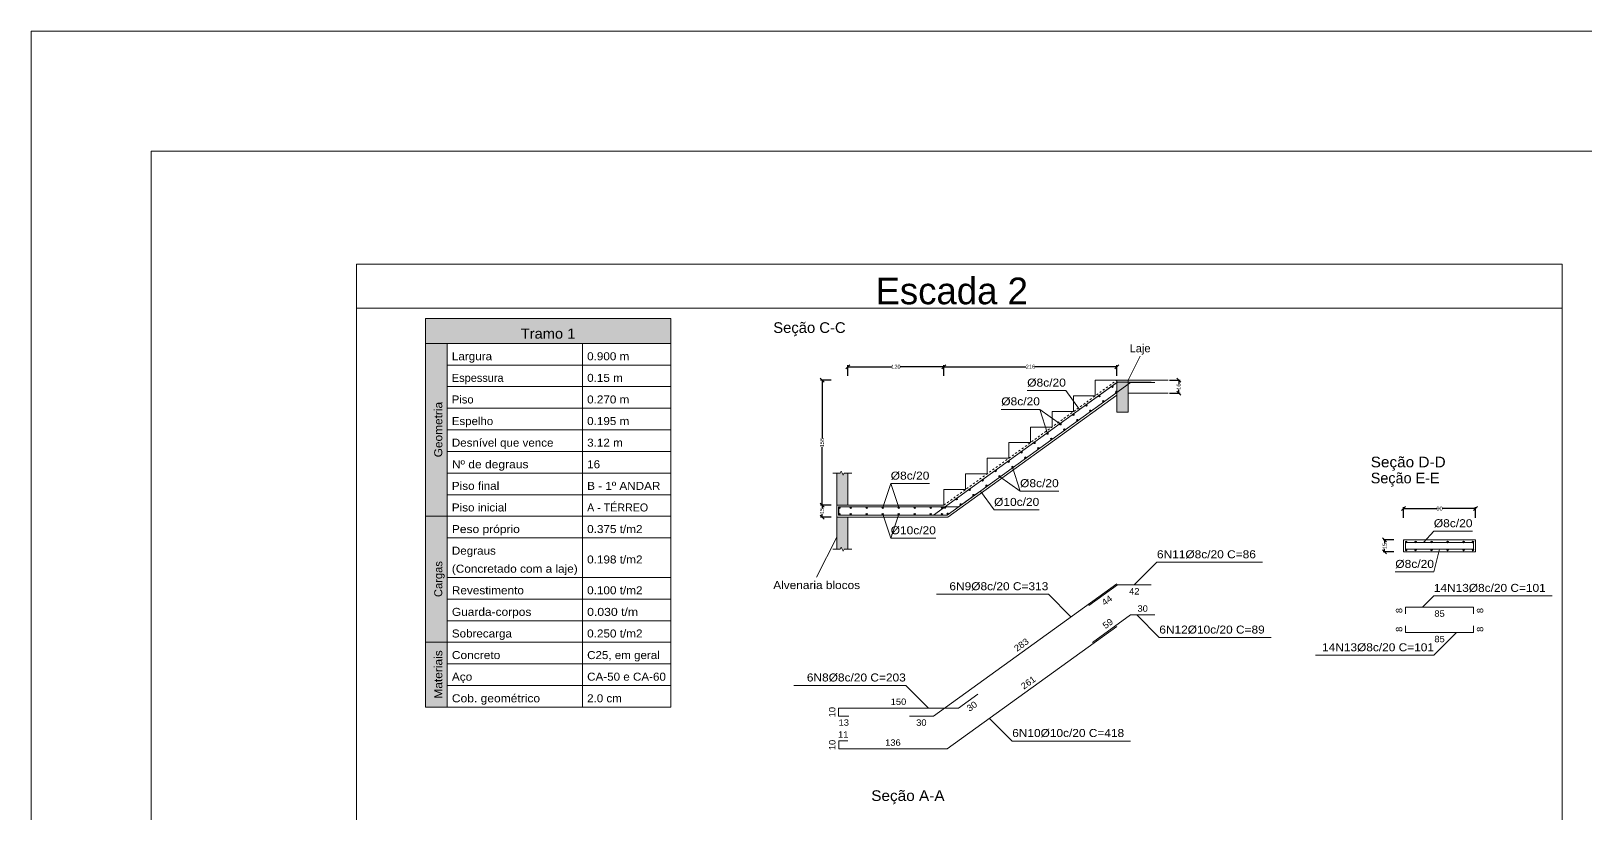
# Model space of a CAD drawing. Header units: millimetres. Extents: x 480 to 1230, y -15 to 251.
# Drawn here: x 1111.5 to 1189.2, y 72.9 to 112.1 of the extents above; entities that cross this region are included whole.
import ezdxf
from ezdxf.enums import TextEntityAlignment as Align

# ---------------------------------------------------------------- set-up
doc = ezdxf.new("R2010")
doc.units = ezdxf.units.MM
doc.linetypes.add('CYPE_PUNTO', pattern=[0.075, 0, -0.075])
for name, color, linetype, lineweight in [('ESC_BARRAS_ARMADURA_LONGITUDINAL', 4, 'Continuous', 15), ('ESC_BARRAS_ARMADURA_TRANSVERSAL', 4, 'Continuous', 15), ('ESC_CONTORNO_DA_ESCADA', 3, 'Continuous', 0), ('ESC_COTAS', 1, 'Continuous', 0), ('ESC_DEGRAU', 2, 'Continuous', 0), ('ESC_GEOMETRIA_APOIO', 2, 'Continuous', 0), ('ESC_LINHA_DE_REFERENCIA_ARMADURA', 36, 'Continuous', 0), ('ESC_LINHAS_DA_TABELA', 6, 'Continuous', 0), ('ESC_QUADRO_DO_DETALHE', 7, 'Continuous', 9), ('ESC_SECOES', 4, 'Continuous', 0), ('ESC_TEXTO_APOIO', 3, 'Continuous', 0), ('ESC_TEXTO_ARMADURA_LONGITUDINAL', 3, 'Continuous', 9), ('ESC_TEXTO_ARMADURA_TRANSVERSAL', 3, 'Continuous', 9), ('ESC_TEXTOS_DA_TABELA', 2, 'Continuous', 0), ('ESC_TITULO_DO_QUADRO', 7, 'Continuous', 0), ('QUAD_BORDA', 1, 'Continuous', 20), ('QUAD_LIMITES', 2, 'Continuous', 0)]:
    doc.layers.add(name, color=color, linetype=linetype, lineweight=lineweight)
doc.styles.add('CYPETXT', font='arial.ttf', dxfattribs={"height": 0.2})
doc.styles.add('CYPETXT_0.3', font='arial.ttf', dxfattribs={"height": 0.2})
doc.dimstyles.new('cype_oblique', dxfattribs={"dimtxt": 0.18, "dimasz": 0.18, "dimexe": 0.075, "dimexo": 0.075, "dimgap": 0, "dimtad": 0, "dimdec": 4, "dimzin": 0, "dimdsep": 46, "dimtxsty": 'CYPETXT_0.3', "dimblk": 'OBLIQUE', "dimtsz": 0.1, "dimcen": 0.09, "dimadec": 0, "dimazin": 0, "dimtfac": 1, "dimtdec": 4, "dimtofl": 0, "dimtmove": 2, "dimatfit": 3, "dimfxl": 0, "dimtolj": 1, "dimtzin": 0, "dimarcsym": 0})

# ---------------------------------------------------------------- blocks, each defined once
blk = doc.blocks.new('*D583')
at = {"layer": 'Defpoints', "color": 0}
for p in [(1168.29, 94.597), (1168.29, 93.957), (1168.822, 93.957)]:
    blk.add_point(p, dxfattribs=at)
at = {"layer": 'ESC_COTAS', "color": 0, "lineweight": -2}
for p, q in [((1168.365, 94.597), (1168.897, 94.597)), ((1168.922, 94.497), (1168.722, 94.697)), ((1168.922, 93.857), (1168.722, 94.057)), ((1168.822, 94.597), (1168.822, 94.41)), ((1168.822, 93.957), (1168.822, 94.143)), ((1168.365, 93.957), (1168.897, 93.957))]:
    blk.add_line(p, q, dxfattribs=at)
at = {"layer": 'ESC_COTAS', "color": 0, "insert": (1168.822, 94.277), "char_height": 0.2, "attachment_point": 5, "rotation": 90, "style": 'CYPETXT_0.3'}
blk.add_mtext('\\A1;16', dxfattribs=at)
blk = doc.blocks.new('_OBLIQUE')
at = {"color": 0, "linetype": 'ByBlock'}
blk.add_line((-0.5, -0.5), (0.5, 0.5), dxfattribs=at)
blk = doc.blocks.new('*D568')
at = {"layer": 'Defpoints', "color": 0}
for p in [(1157.09, 95.273), (1152.29, 94.741), (1157.09, 94.741)]:
    blk.add_point(p, dxfattribs=at)
at = {"layer": 'ESC_COTAS', "color": 0, "lineweight": -2}
for p, q in [((1152.19, 95.173), (1152.39, 95.373)), ((1152.29, 94.816), (1152.29, 95.348)), ((1152.29, 95.273), (1154.479, 95.273)), ((1157.09, 95.273), (1154.902, 95.273)), ((1156.99, 95.173), (1157.19, 95.373)), ((1157.09, 94.816), (1157.09, 95.348))]:
    blk.add_line(p, q, dxfattribs=at)
at = {"layer": 'ESC_COTAS', "color": 0, "insert": (1154.69, 95.273), "char_height": 0.2, "attachment_point": 5, "style": 'CYPETXT_0.3'}
blk.add_mtext('\\A1;120', dxfattribs=at)
blk = doc.blocks.new('*D569')
at = {"layer": 'Defpoints', "color": 0}
for p in [(1165.73, 95.273), (1157.09, 94.741), (1165.73, 94.741)]:
    blk.add_point(p, dxfattribs=at)
at = {"layer": 'ESC_COTAS', "color": 0, "lineweight": -2}
for p, q in [((1156.99, 95.173), (1157.19, 95.373)), ((1157.09, 94.816), (1157.09, 95.348)), ((1157.09, 95.273), (1161.188, 95.273)), ((1165.73, 95.273), (1161.633, 95.273)), ((1165.63, 95.173), (1165.83, 95.373)), ((1165.73, 94.816), (1165.73, 95.348))]:
    blk.add_line(p, q, dxfattribs=at)
at = {"layer": 'ESC_COTAS', "color": 0, "insert": (1161.41, 95.273), "char_height": 0.2, "attachment_point": 5, "style": 'CYPETXT_0.3'}
blk.add_mtext('\\A1;216', dxfattribs=at)
blk = doc.blocks.new('*D570')
at = {"layer": 'Defpoints', "color": 0}
for p in [(1150.998, 88.357), (1151.53, 88.357), (1151.53, 87.757)]:
    blk.add_point(p, dxfattribs=at)
at = {"layer": 'ESC_COTAS', "color": 0, "lineweight": -2}
for p, q in [((1151.098, 88.257), (1150.898, 88.457)), ((1151.098, 87.657), (1150.898, 87.857)), ((1151.455, 88.357), (1150.923, 88.357)), ((1150.998, 88.357), (1150.998, 88.191)), ((1150.998, 87.757), (1150.998, 87.922)), ((1151.455, 87.757), (1150.923, 87.757))]:
    blk.add_line(p, q, dxfattribs=at)
at = {"layer": 'ESC_COTAS', "color": 0, "insert": (1150.998, 88.057), "char_height": 0.2, "attachment_point": 5, "rotation": 90, "style": 'CYPETXT_0.3'}
blk.add_mtext('\\A1;15', dxfattribs=at)
blk = doc.blocks.new('*D571')
at = {"layer": 'Defpoints', "color": 0}
for p in [(1150.998, 94.597), (1151.53, 94.597), (1151.53, 88.357)]:
    blk.add_point(p, dxfattribs=at)
at = {"layer": 'ESC_COTAS', "color": 0, "lineweight": -2}
for p, q in [((1151.098, 94.497), (1150.898, 94.697)), ((1151.455, 94.597), (1150.923, 94.597)), ((1150.998, 94.597), (1150.998, 91.688)), ((1150.998, 88.357), (1150.998, 91.265)), ((1151.098, 88.257), (1150.898, 88.457)), ((1151.455, 88.357), (1150.923, 88.357))]:
    blk.add_line(p, q, dxfattribs=at)
at = {"layer": 'ESC_COTAS', "color": 0, "insert": (1150.998, 91.477), "char_height": 0.2, "attachment_point": 5, "rotation": 90, "style": 'CYPETXT_0.3'}
blk.add_mtext('\\A1;156', dxfattribs=at)
blk = doc.blocks.new('*D581')
at = {"layer": 'Defpoints', "color": 0}
for p in [(1183.657, 88.181), (1180.057, 87.649), (1183.657, 87.649)]:
    blk.add_point(p, dxfattribs=at)
at = {"layer": 'ESC_COTAS', "color": 0, "lineweight": -2}
for p, q in [((1179.957, 88.081), (1180.157, 88.281)), ((1180.057, 87.724), (1180.057, 88.256)), ((1180.057, 88.181), (1181.714, 88.181)), ((1183.657, 88.181), (1182, 88.181)), ((1183.557, 88.081), (1183.757, 88.281)), ((1183.657, 87.724), (1183.657, 88.256))]:
    blk.add_line(p, q, dxfattribs=at)
at = {"layer": 'ESC_COTAS', "color": 0, "insert": (1181.857, 88.181), "char_height": 0.2, "attachment_point": 5, "style": 'CYPETXT_0.3'}
blk.add_mtext('\\A1;90', dxfattribs=at)
blk = doc.blocks.new('*D582')
at = {"layer": 'Defpoints', "color": 0}
for p in [(1179.113, 86.611), (1179.645, 86.611), (1179.645, 86.011)]:
    blk.add_point(p, dxfattribs=at)
at = {"layer": 'ESC_COTAS', "color": 0, "lineweight": -2}
for p, q in [((1179.213, 86.511), (1179.013, 86.711)), ((1179.57, 86.611), (1179.038, 86.611)), ((1179.113, 86.611), (1179.113, 86.446)), ((1179.213, 85.911), (1179.013, 86.111)), ((1179.57, 86.011), (1179.038, 86.011)), ((1179.113, 86.011), (1179.113, 86.176))]:
    blk.add_line(p, q, dxfattribs=at)
at = {"layer": 'ESC_COTAS', "color": 0, "insert": (1179.113, 86.311), "char_height": 0.2, "attachment_point": 5, "rotation": 90, "style": 'CYPETXT_0.3'}
blk.add_mtext('\\A1;15', dxfattribs=at)

msp = doc.modelspace()

# ---------------------------------------------------------------- hatches: boundary and pattern name
at = {"layer": 'ESC_BARRAS_ARMADURA_TRANSVERSAL'}
h = msp.add_hatch(color=256, dxfattribs=at)
edge = h.paths.add_edge_path()
edge.add_arc((1165.50692, 94.27739), 0.04, 0, 360)
h = msp.add_hatch(color=256, dxfattribs=at)
edge = h.paths.add_edge_path()
edge.add_arc((1165.70364, 94.00501), 0.04, 0, 360)
h = msp.add_hatch(color=256, dxfattribs=at)
edge = h.paths.add_edge_path()
edge.add_arc((1164.20983, 93.34061), 0.04, 0, 360)
h = msp.add_hatch(color=256, dxfattribs=at)
edge = h.paths.add_edge_path()
edge.add_arc((1164.85837, 93.809), 0.04, 0, 360)
h = msp.add_hatch(color=256, dxfattribs=at)
edge = h.paths.add_edge_path()
edge.add_arc((1165.0551, 93.53661), 0.04, 0, 360)
h = msp.add_hatch(color=256, dxfattribs=at)
edge = h.paths.add_edge_path()
edge.add_arc((1163.56129, 92.87222), 0.04, 0, 360)
h = msp.add_hatch(color=256, dxfattribs=at)
edge = h.paths.add_edge_path()
edge.add_arc((1163.75801, 92.59983), 0.04, 0, 360)
h = msp.add_hatch(color=256, dxfattribs=at)
edge = h.paths.add_edge_path()
edge.add_arc((1164.40655, 93.06822), 0.04, 0, 360)
h = msp.add_hatch(color=256, dxfattribs=at)
edge = h.paths.add_edge_path()
edge.add_arc((1162.2642, 91.93543), 0.04, 0, 360)
h = msp.add_hatch(color=256, dxfattribs=at)
edge = h.paths.add_edge_path()
edge.add_arc((1162.46092, 91.66304), 0.04, 0, 360)
h = msp.add_hatch(color=256, dxfattribs=at)
edge = h.paths.add_edge_path()
edge.add_arc((1162.91274, 92.40382), 0.04, 0, 360)
h = msp.add_hatch(color=256, dxfattribs=at)
edge = h.paths.add_edge_path()
edge.add_arc((1163.10947, 92.13144), 0.04, 0, 360)
h = msp.add_hatch(color=256, dxfattribs=at)
edge = h.paths.add_edge_path()
edge.add_arc((1160.96711, 90.99865), 0.04, 0, 360)
h = msp.add_hatch(color=256, dxfattribs=at)
edge = h.paths.add_edge_path()
edge.add_arc((1161.61566, 91.46704), 0.04, 0, 360)
h = msp.add_hatch(color=256, dxfattribs=at)
edge = h.paths.add_edge_path()
edge.add_arc((1161.81238, 91.19465), 0.04, 0, 360)
h = msp.add_hatch(color=256, dxfattribs=at)
edge = h.paths.add_edge_path()
edge.add_arc((1160.31857, 90.53025), 0.04, 0, 360)
h = msp.add_hatch(color=256, dxfattribs=at)
edge = h.paths.add_edge_path()
edge.add_arc((1160.51529, 90.25787), 0.04, 0, 360)
h = msp.add_hatch(color=256, dxfattribs=at)
edge = h.paths.add_edge_path()
edge.add_arc((1161.16384, 90.72626), 0.04, 0, 360)
h = msp.add_hatch(color=256, dxfattribs=at)
edge = h.paths.add_edge_path()
edge.add_arc((1159.02148, 89.59347), 0.04, 0, 360)
h = msp.add_hatch(color=256, dxfattribs=at)
edge = h.paths.add_edge_path()
edge.add_arc((1159.21821, 89.32108), 0.04, 0, 360)
h = msp.add_hatch(color=256, dxfattribs=at)
edge = h.paths.add_edge_path()
edge.add_arc((1159.67003, 90.06186), 0.04, 0, 360)
h = msp.add_hatch(color=256, dxfattribs=at)
edge = h.paths.add_edge_path()
edge.add_arc((1159.86675, 89.78947), 0.04, 0, 360)
h = msp.add_hatch(color=256, dxfattribs=at)
edge = h.paths.add_edge_path()
edge.add_arc((1157.7244, 88.65668), 0.04, 0, 360)
h = msp.add_hatch(color=256, dxfattribs=at)
edge = h.paths.add_edge_path()
edge.add_arc((1158.37294, 89.12508), 0.04, 0, 360)
h = msp.add_hatch(color=256, dxfattribs=at)
edge = h.paths.add_edge_path()
edge.add_arc((1158.56966, 88.85269), 0.04, 0, 360)
h = msp.add_hatch(color=256, dxfattribs=at)
edge = h.paths.add_edge_path()
edge.add_arc((1151.87032, 88.22863), 0.04, 0, 360)
h = msp.add_hatch(color=256, dxfattribs=at)
edge = h.paths.add_edge_path()
edge.add_arc((1151.87032, 87.89663), 0.04, 0, 360)
h = msp.add_hatch(color=256, dxfattribs=at)
edge = h.paths.add_edge_path()
edge.add_arc((1152.43102, 88.22863), 0.04, 0, 360)
h = msp.add_hatch(color=256, dxfattribs=at)
edge = h.paths.add_edge_path()
edge.add_arc((1152.43102, 87.89663), 0.04, 0, 360)
h = msp.add_hatch(color=256, dxfattribs=at)
edge = h.paths.add_edge_path()
edge.add_arc((1153.23102, 88.22863), 0.04, 0, 360)
h = msp.add_hatch(color=256, dxfattribs=at)
edge = h.paths.add_edge_path()
edge.add_arc((1153.23102, 87.89663), 0.04, 0, 360)
h = msp.add_hatch(color=256, dxfattribs=at)
edge = h.paths.add_edge_path()
edge.add_arc((1154.03102, 88.22863), 0.04, 0, 360)
h = msp.add_hatch(color=256, dxfattribs=at)
edge = h.paths.add_edge_path()
edge.add_arc((1154.03102, 87.89663), 0.04, 0, 360)
h = msp.add_hatch(color=256, dxfattribs=at)
edge = h.paths.add_edge_path()
edge.add_arc((1154.83102, 88.22863), 0.04, 0, 360)
h = msp.add_hatch(color=256, dxfattribs=at)
edge = h.paths.add_edge_path()
edge.add_arc((1154.83102, 87.89663), 0.04, 0, 360)
h = msp.add_hatch(color=256, dxfattribs=at)
edge = h.paths.add_edge_path()
edge.add_arc((1155.63102, 88.22863), 0.04, 0, 360)
h = msp.add_hatch(color=256, dxfattribs=at)
edge = h.paths.add_edge_path()
edge.add_arc((1155.63102, 87.89663), 0.04, 0, 360)
h = msp.add_hatch(color=256, dxfattribs=at)
edge = h.paths.add_edge_path()
edge.add_arc((1156.43102, 88.22863), 0.04, 0, 360)
h = msp.add_hatch(color=256, dxfattribs=at)
edge = h.paths.add_edge_path()
edge.add_arc((1156.43102, 87.89663), 0.04, 0, 360)
h = msp.add_hatch(color=256, dxfattribs=at)
edge = h.paths.add_edge_path()
edge.add_arc((1156.99171, 88.22863), 0.04, 0, 360)
h = msp.add_hatch(color=256, dxfattribs=at)
edge = h.paths.add_edge_path()
edge.add_arc((1156.99171, 87.89663), 0.04, 0, 360)
h = msp.add_hatch(color=256, dxfattribs=at)
edge = h.paths.add_edge_path()
edge.add_arc((1157.14468, 88.238), 0.04, 0, 360)
h = msp.add_hatch(color=256, dxfattribs=at)
edge = h.paths.add_edge_path()
edge.add_arc((1157.27258, 87.9159), 0.04, 0, 360)
h = msp.add_hatch(color=256, dxfattribs=at)
edge = h.paths.add_edge_path()
edge.add_arc((1157.92112, 88.3843), 0.04, 0, 360)
h = msp.add_hatch(color=256, dxfattribs=at)
edge = h.paths.add_edge_path()
edge.add_arc((1180.18868, 86.51495), 0.04, 0, 360)
h = msp.add_hatch(color=256, dxfattribs=at)
edge = h.paths.add_edge_path()
edge.add_arc((1180.65668, 86.51495), 0.04, 0, 360)
h = msp.add_hatch(color=256, dxfattribs=at)
edge = h.paths.add_edge_path()
edge.add_arc((1181.45668, 86.51495), 0.04, 0, 360)
h = msp.add_hatch(color=256, dxfattribs=at)
edge = h.paths.add_edge_path()
edge.add_arc((1182.25668, 86.51495), 0.04, 0, 360)
h = msp.add_hatch(color=256, dxfattribs=at)
edge = h.paths.add_edge_path()
edge.add_arc((1183.05668, 86.51495), 0.04, 0, 360)
h = msp.add_hatch(color=256, dxfattribs=at)
edge = h.paths.add_edge_path()
edge.add_arc((1183.52468, 86.51495), 0.04, 0, 360)
h = msp.add_hatch(color=256, dxfattribs=at)
edge = h.paths.add_edge_path()
edge.add_arc((1180.18868, 86.11095), 0.04, 0, 360)
h = msp.add_hatch(color=256, dxfattribs=at)
edge = h.paths.add_edge_path()
edge.add_arc((1180.65668, 86.11095), 0.04, 0, 360)
h = msp.add_hatch(color=256, dxfattribs=at)
edge = h.paths.add_edge_path()
edge.add_arc((1181.45668, 86.11095), 0.04, 0, 360)
h = msp.add_hatch(color=256, dxfattribs=at)
edge = h.paths.add_edge_path()
edge.add_arc((1182.25668, 86.11095), 0.04, 0, 360)
h = msp.add_hatch(color=256, dxfattribs=at)
edge = h.paths.add_edge_path()
edge.add_arc((1183.05668, 86.11095), 0.04, 0, 360)
h = msp.add_hatch(color=256, dxfattribs=at)
edge = h.paths.add_edge_path()
edge.add_arc((1183.52468, 86.11095), 0.04, 0, 360)
at = {"layer": 'ESC_GEOMETRIA_APOIO'}
for points in [[(1165.73032, 92.99663), (1166.29032, 92.99663), (1166.29032, 94.59663), (1165.73032, 94.59663)], [(1152.29032, 89.95663), (1151.73032, 89.95663), (1151.73032, 88.35663), (1152.29032, 88.35663)], [(1151.73032, 86.15663), (1152.29032, 86.15663), (1152.29032, 87.75663), (1151.73032, 87.75663)]]:
    msp.add_hatch(color=7, dxfattribs=at).paths.add_polyline_path(points, flags=0)
at = {"layer": 'ESC_LINHAS_DA_TABELA'}
for color, points in [(254, [(1131.18132, 97.67663), (1143.44132, 97.67663), (1143.44132, 96.43663), (1131.18132, 96.43663)]), (7, [(1131.18132, 96.43663), (1132.26132, 96.43663), (1132.26132, 87.79663), (1131.18132, 87.79663)]), (7, [(1131.18132, 87.79663), (1132.26132, 87.79663), (1132.26132, 81.49663), (1131.18132, 81.49663)]), (7, [(1131.18132, 81.49663), (1132.26132, 81.49663), (1132.26132, 78.25663), (1131.18132, 78.25663)])]:
    msp.add_hatch(color=color, dxfattribs=at).paths.add_polyline_path(points)

# ---------------------------------------------------------------- linework, layer by layer
at = {"layer": 'ESC_BARRAS_ARMADURA_LONGITUDINAL'}
for points in [[(1155.36198, 87.85663), (1156.56198, 87.85663), (1165.73032, 94.47822)], [(1164.33434, 93.47001), (1165.76136, 94.50063), (1167.44506, 94.50063)], [(1164.50884, 93.09769), (1166.42092, 94.47863), (1167.62092, 94.47863)], [(1152.28234, 88.26063), (1151.83032, 88.26063), (1151.83032, 87.85663), (1157.252, 87.85663), (1165.73032, 93.97987)], [(1152.34292, 87.85663), (1151.82632, 87.85663), (1151.82632, 88.26063), (1157.81138, 88.26063), (1158.7842, 88.96322)], [(1180.15268, 86.14695), (1180.15268, 86.48295), (1183.56068, 86.48295), (1183.56068, 86.14695)], [(1180.15268, 86.48295), (1180.15268, 86.14695), (1183.56068, 86.14695), (1183.56068, 86.48295)], [(1155.36198, 77.80127), (1156.56198, 77.80127), (1165.73032, 84.42286)], [(1164.33434, 83.33465), (1165.76136, 84.36527), (1167.44506, 84.36527)], [(1180.15268, 82.91391), (1180.15268, 83.24991), (1183.56068, 83.24991), (1183.56068, 82.91391)], [(1164.50884, 81.48233), (1166.42092, 82.86327), (1167.62092, 82.86327)], [(1152.28234, 76.56527), (1151.83032, 76.56527), (1151.83032, 76.16127), (1157.252, 76.16127), (1165.73032, 82.28451)], [(1180.15268, 82.31391), (1180.15268, 81.97791), (1183.56068, 81.97791), (1183.56068, 82.31391)], [(1152.34292, 77.80127), (1151.82632, 77.80127), (1151.82632, 78.20527), (1157.81138, 78.20527), (1158.7842, 78.90786)]]:
    msp.add_lwpolyline(points, dxfattribs=at)
at = {"layer": 'ESC_BARRAS_ARMADURA_TRANSVERSAL'}
for centre in [(1165.50692, 94.27739), (1165.70364, 94.00501), (1164.20983, 93.34061), (1164.85837, 93.809), (1165.0551, 93.53661), (1163.56129, 92.87222), (1163.75801, 92.59983), (1164.40655, 93.06822), (1162.2642, 91.93543), (1162.46092, 91.66304), (1162.91274, 92.40382), (1163.10947, 92.13144), (1160.96711, 90.99865), (1161.61566, 91.46704), (1161.81238, 91.19465), (1160.31857, 90.53025), (1160.51529, 90.25787), (1161.16384, 90.72626), (1159.02148, 89.59347), (1159.21821, 89.32108), (1159.67003, 90.06186), (1159.86675, 89.78947), (1157.7244, 88.65668), (1158.37294, 89.12508), (1158.56966, 88.85269), (1151.87032, 88.22863), (1151.87032, 87.89663), (1152.43102, 88.22863), (1152.43102, 87.89663), (1153.23102, 88.22863), (1153.23102, 87.89663), (1154.03102, 88.22863), (1154.03102, 87.89663), (1154.83102, 88.22863), (1154.83102, 87.89663), (1155.63102, 88.22863), (1155.63102, 87.89663), (1156.43102, 88.22863), (1156.43102, 87.89663), (1156.99171, 88.22863), (1156.99171, 87.89663), (1157.14468, 88.238), (1157.27258, 87.9159), (1157.92112, 88.3843), (1180.18868, 86.51495), (1180.65668, 86.51495), (1181.45668, 86.51495), (1182.25668, 86.51495), (1183.05668, 86.51495), (1183.52468, 86.51495), (1180.18868, 86.11095), (1180.65668, 86.11095), (1181.45668, 86.11095), (1182.25668, 86.11095), (1183.05668, 86.11095), (1183.52468, 86.11095)]:
    msp.add_circle(centre, 0.04, dxfattribs=at)
at = {"layer": 'ESC_CONTORNO_DA_ESCADA', "linetype": 'CYPE_PUNTO'}
msp.add_line((1157.09032, 88.35663), (1165.73032, 94.59663), dxfattribs=at)
at = {"layer": 'ESC_CONTORNO_DA_ESCADA'}
for p, q in [((1152.29032, 88.35663), (1157.09032, 88.35663)), ((1180.05668, 86.61095), (1180.05668, 86.01095)), ((1183.65668, 86.61095), (1183.65668, 86.01095))]:
    msp.add_line(p, q, dxfattribs=at)
for points in [[(1152.29032, 87.75663), (1157.28433, 87.75663), (1165.73032, 93.85651)], [(1180.05668, 86.61095), (1183.65668, 86.61095)], [(1180.05668, 86.01095), (1183.65668, 86.01095)]]:
    msp.add_lwpolyline(points, dxfattribs=at)
at = {"layer": 'ESC_DEGRAU'}
msp.add_lwpolyline([(1157.09032, 88.35663), (1157.09032, 89.13663), (1158.17032, 89.13663), (1158.17032, 89.91663), (1159.25032, 89.91663), (1159.25032, 90.69663), (1160.33032, 90.69663), (1160.33032, 91.47663), (1161.41032, 91.47663), (1161.41032, 92.25663), (1162.49032, 92.25663), (1162.49032, 93.03663), (1163.57032, 93.03663), (1163.57032, 93.81663), (1164.65032, 93.81663), (1164.65032, 94.59663), (1165.73032, 94.59663)], dxfattribs=at)
at = {"layer": 'ESC_GEOMETRIA_APOIO'}
for p, q in [((1166.29032, 94.59663), (1168.29032, 94.59663)), ((1166.29032, 93.95663), (1168.29032, 93.95663)), ((1151.73032, 88.35663), (1151.73032, 89.95663)), ((1152.29032, 88.35663), (1152.29032, 89.95663)), ((1151.73032, 86.15663), (1151.73032, 87.75663)), ((1151.73032, 87.75663), (1152.29032, 87.75663)), ((1152.29032, 86.15663), (1152.29032, 87.75663))]:
    msp.add_line(p, q, dxfattribs=at)
msp.add_lwpolyline([(1165.73032, 94.59663), (1166.29032, 94.59663), (1166.29032, 92.99663), (1165.73032, 92.99663), (1165.73032, 94.59663)], close=True, dxfattribs=at)
for points in [[(1152.49032, 89.95663), (1152.11032, 89.95663), (1152.06032, 89.85663), (1151.96032, 90.05663), (1151.91032, 89.95663), (1151.53032, 89.95663)], [(1152.29032, 88.35663), (1151.73032, 88.35663), (1151.73032, 87.75663)], [(1151.53032, 86.15663), (1151.91032, 86.15663), (1151.96032, 86.25663), (1152.06032, 86.05663), (1152.11032, 86.15663), (1152.49032, 86.15663)]]:
    msp.add_lwpolyline(points, dxfattribs=at)
at = {"layer": 'ESC_LINHA_DE_REFERENCIA_ARMADURA'}
for p, q in [((1166.89032, 95.79663), (1166.29032, 94.59663)), ((1161.25097, 94.07923), (1163.18297, 94.07923)), ((1163.18297, 94.07923), (1163.86682, 93.13235)), ((1159.95388, 93.14244), (1161.88588, 93.14244)), ((1161.88588, 93.14244), (1162.91274, 92.40382)), ((1161.88588, 93.14244), (1162.2642, 91.93543)), ((1161.88588, 93.14244), (1161.88588, 93.14244)), ((1160.89361, 89.05085), (1160.51529, 90.25787)), ((1154.43102, 89.42863), (1154.03102, 88.22863)), ((1154.43102, 89.42863), (1154.83102, 88.22863)), ((1160.89361, 89.05085), (1159.86675, 89.78947)), ((1159.59652, 88.11407), (1158.91501, 89.0577)), ((1154.43102, 86.69663), (1154.03102, 87.89663)), ((1154.43102, 86.69663), (1154.83102, 87.89663)), ((1159.59652, 88.11407), (1161.85252, 88.11407)), ((1181.57036, 87.04863), (1181.05668, 86.48295)), ((1181.57036, 87.04863), (1183.50236, 87.04863)), ((1150.73032, 84.75663), (1151.73032, 86.75663)), ((1167.73457, 85.49663), (1166.60321, 84.36527)), ((1167.73457, 85.49663), (1173.00257, 85.49663)), ((1181.57732, 85.01559), (1181.85668, 86.14695)), ((1179.64532, 85.01559), (1181.57732, 85.01559)), ((1156.71488, 83.89882), (1162.30688, 83.89882)), ((1162.30688, 83.89882), (1163.43824, 82.76746)), ((1181.57036, 83.81559), (1181.00468, 83.24991)), ((1181.57036, 83.81559), (1187.48636, 83.81559)), ((1167.85228, 81.73191), (1166.72092, 82.86327)), ((1167.85228, 81.73191), (1173.44428, 81.73191)), ((1181.57732, 80.84655), (1182.70868, 81.97791)), ((1175.66132, 80.84655), (1181.57732, 80.84655)), ((1149.59176, 79.33663), (1155.18376, 79.33663)), ((1155.18376, 79.33663), (1156.31512, 78.20527)), ((1160.50294, 76.56072), (1159.37158, 77.69208)), ((1160.50294, 76.56072), (1166.41894, 76.56072))]:
    msp.add_line(p, q, dxfattribs=at)
for points in [[(1154.43102, 89.42863), (1154.43102, 89.42863), (1156.36302, 89.42863)], [(1160.89361, 89.05085), (1160.89361, 89.05085), (1162.82561, 89.05085)], [(1154.43102, 86.69663), (1154.43102, 86.69663), (1156.68702, 86.69663)]]:
    msp.add_lwpolyline(points, dxfattribs=at)
at = {"layer": 'ESC_LINHAS_DA_TABELA'}
for p, q in [((1131.18132, 97.67663), (1143.44132, 97.67663)), ((1131.18132, 97.67663), (1131.18132, 78.25663)), ((1143.44132, 97.67663), (1143.44132, 78.25663)), ((1131.18132, 96.43663), (1143.44132, 96.43663)), ((1132.26132, 96.43663), (1132.26132, 78.25663)), ((1139.02132, 96.43663), (1139.02132, 78.25663)), ((1132.26132, 95.35663), (1143.44132, 95.35663)), ((1132.26132, 94.27663), (1143.44132, 94.27663)), ((1132.26132, 93.19663), (1143.44132, 93.19663)), ((1132.26132, 92.11663), (1143.44132, 92.11663)), ((1132.26132, 91.03663), (1143.44132, 91.03663)), ((1132.26132, 89.95663), (1143.44132, 89.95663)), ((1132.26132, 88.87663), (1143.44132, 88.87663)), ((1131.18132, 87.79663), (1143.44132, 87.79663)), ((1132.26132, 86.71663), (1143.44132, 86.71663)), ((1132.26132, 84.73663), (1143.44132, 84.73663)), ((1132.26132, 83.65663), (1143.44132, 83.65663)), ((1132.26132, 82.57663), (1143.44132, 82.57663)), ((1131.18132, 81.49663), (1143.44132, 81.49663)), ((1132.26132, 80.41663), (1143.44132, 80.41663)), ((1132.26132, 79.33663), (1143.44132, 79.33663)), ((1131.18132, 78.25663), (1143.44132, 78.25663))]:
    msp.add_line(p, q, dxfattribs=at)
at = {"layer": 'ESC_LINHAS_DA_TABELA', "color": 254}
msp.add_lwpolyline([(1131.18132, 97.67663), (1143.44132, 97.67663), (1143.44132, 96.43663), (1131.18132, 96.43663)], close=True, dxfattribs=at)
at = {"layer": 'ESC_LINHAS_DA_TABELA', "color": 7}
for points in [[(1131.18132, 96.43663), (1132.26132, 96.43663), (1132.26132, 87.79663), (1131.18132, 87.79663)], [(1131.18132, 87.79663), (1132.26132, 87.79663), (1132.26132, 81.49663), (1131.18132, 81.49663)], [(1131.18132, 81.49663), (1132.26132, 81.49663), (1132.26132, 78.25663), (1131.18132, 78.25663)]]:
    msp.add_lwpolyline(points, close=True, dxfattribs=at)
at = {"layer": 'ESC_QUADRO_DO_DETALHE'}
for p, q in [((1187.98132, 98.19663), (1187.98132, 100.39663)), ((1127.74132, 98.19663), (1187.98132, 98.19663)), ((1127.74132, 50.83663), (1127.74132, 98.19663)), ((1127.74132, 98.19663), (1187.98132, 98.19663)), ((1187.98132, 50.83663), (1187.98132, 98.19663))]:
    msp.add_line(p, q, dxfattribs=at)
msp.add_lwpolyline([(1127.74132, 98.19663), (1127.74132, 100.39663), (1187.98132, 100.39663)], dxfattribs=at)
at = {"layer": 'QUAD_BORDA'}
msp.add_lwpolyline([(1117.47532, 34.05423), (1224.27532, 34.05423), (1224.27532, 106.05423), (1117.47532, 106.05423), (1117.47532, 34.05423)], close=True, dxfattribs=at)
at = {"layer": 'QUAD_LIMITES'}
msp.add_lwpolyline([(1111.47532, 28.05423), (1230.27532, 28.05423), (1230.27532, 112.05423), (1111.47532, 112.05423), (1111.47532, 28.05423)], close=True, dxfattribs=at)

# ---------------------------------------------------------------- texts
at = {"layer": 'ESC_BARRAS_ARMADURA_LONGITUDINAL', "style": 'CYPETXT', "width": 1.042546}
for s, p, p2 in [('42', (1166.34401, 83.88527), (1166.86241, 83.88527)), ('30', (1166.76172, 83.02327), (1167.28012, 83.02327)), ('85', (1181.59748, 82.76991), (1182.11588, 82.76991)), ('85', (1181.59748, 81.49791), (1182.11588, 81.49791)), ('150', (1154.43005, 78.36527), (1155.20765, 78.36527)), ('11', (1151.79713, 76.72527), (1152.31553, 76.72527)), ('13', (1151.82542, 77.32127), (1152.34382, 77.32127)), ('30', (1155.70278, 77.32127), (1156.22118, 77.32127)), ('136', (1154.15236, 76.32127), (1154.92996, 76.32127))]:
    msp.add_text(s, height=0.32, dxfattribs=at).set_placement(p, p2, align=Align.FIT)
for s, rotation, p, p2 in [('44', 35.8374955, (1165.11876, 83.30908), (1165.53902, 83.61259)), ('8', 90, (1179.99268, 82.95231), (1179.99268, 83.21151)), ('8', 90, (1184.04068, 82.95231), (1184.04068, 83.21151)), ('59', 35.8374955, (1165.16107, 82.15075), (1165.58133, 82.45427)), ('283', 35.8374955, (1160.73728, 81.01414), (1161.36767, 81.46941)), ('8', 90, (1179.99268, 82.01631), (1179.99268, 82.27551)), ('8', 90, (1184.04068, 82.01631), (1184.04068, 82.27551)), ('261', 35.8374955, (1161.08229, 79.12496), (1161.71268, 79.58024)), ('30', 35.8374955, (1158.3687, 78.01568), (1158.78895, 78.3192)), ('10', 90, (1151.66632, 77.74407), (1151.66632, 78.26247)), ('10', 90, (1151.67032, 76.10407), (1151.67032, 76.62247))]:
    msp.add_text(s, height=0.32, rotation=rotation, dxfattribs=at).set_placement(p, p2, align=Align.FIT)
at = {"layer": 'ESC_SECOES', "style": 'CYPETXT'}
for s, width, p, p2 in [('Seção C-C', 0.99236, (1148.56132, 96.9633), (1152.17732, 96.9633)), ('Seção D-D', 1.027488, (1178.41732, 90.2433), (1182.16132, 90.2433)), ('Seção E-E', 0.965853, (1178.41732, 89.4433), (1181.85732, 89.4433)), ('Seção A-A', 1.028431, (1153.45819, 73.5633), (1157.12219, 73.5633))]:
    msp.add_text(s, height=0.533333, dxfattribs=dict(at, width=width)).set_placement(p, p2, align=Align.FIT)
at = {"layer": 'ESC_TEXTO_APOIO', "style": 'CYPETXT'}
for s, width, p, p2 in [('Laje', 0.988187, (1166.36832, 95.99663), (1167.41232, 95.99663)), ('Alvenaria blocos', 1.058014, (1148.56132, 84.15663), (1152.89932, 84.15663))]:
    msp.add_text(s, height=0.4, dxfattribs=dict(at, width=width)).set_placement(p, p2, align=Align.FIT)
at = {"layer": 'ESC_TEXTO_ARMADURA_LONGITUDINAL', "style": 'CYPETXT'}
for s, width, p, p2 in [('%%c8c/20', 1.072358, (1161.25097, 94.27923), (1163.18297, 94.27923)), ('%%c10c/20', 1.067972, (1159.59652, 88.31407), (1161.85252, 88.31407)), ('%%c8c/20', 1.072358, (1181.57036, 87.24863), (1183.50236, 87.24863)), ('6N11%%c8c/20 C=86', 1.064553, (1167.73457, 85.69663), (1172.67857, 85.69663)), ('%%c8c/20', 1.072358, (1179.64532, 85.21559), (1181.57732, 85.21559)), ('6N9%%c8c/20 C=313', 1.064553, (1157.36288, 84.09882), (1162.30688, 84.09882)), ('14N13%%c8c/20 C=101', 1.061956, (1181.57036, 84.01559), (1187.16236, 84.01559)), ('6N12%%c10c/20 C=89', 1.063173, (1167.85228, 81.93191), (1173.12028, 81.93191)), ('14N13%%c8c/20 C=101', 1.061956, (1175.98532, 81.04655), (1181.57732, 81.04655)), ('6N8%%c8c/20 C=203', 1.064553, (1150.23976, 79.53663), (1155.18376, 79.53663)), ('6N10%%c10c/20 C=418', 1.061956, (1160.50294, 76.76072), (1166.09494, 76.76072))]:
    msp.add_text(s, height=0.4, dxfattribs=dict(at, width=width)).set_placement(p, p2, align=Align.FIT)
at = {"layer": 'ESC_TEXTO_ARMADURA_TRANSVERSAL', "style": 'CYPETXT'}
for s, width, p, p2 in [('%%c8c/20', 1.072358, (1159.95388, 93.34244), (1161.88588, 93.34244)), ('%%c8c/20', 1.072358, (1154.43102, 89.62863), (1156.36302, 89.62863)), ('%%c8c/20', 1.072358, (1160.89361, 89.25085), (1162.82561, 89.25085)), ('%%c10c/20', 1.067972, (1154.43102, 86.89663), (1156.68702, 86.89663))]:
    msp.add_text(s, height=0.4, dxfattribs=dict(at, width=width)).set_placement(p, p2, align=Align.FIT)
at = {"layer": 'ESC_TEXTOS_DA_TABELA', "style": 'CYPETXT'}
for s, height, width, p, p2 in [('Tramo 1', 0.506667, 1.03594, (1135.94132, 96.67663), (1138.67132, 96.67663)), ('Largura', 0.4, 1.043583, (1132.50132, 95.59663), (1134.51132, 95.59663)), ('0.900 m', 0.4, 1.043039, (1139.26132, 95.59663), (1141.36732, 95.59663)), ('Espessura', 0.4, 0.979505, (1132.50132, 94.51663), (1135.08732, 94.51663)), ('0.15 m', 0.4, 1.043129, (1139.26132, 94.51663), (1141.04332, 94.51663)), ('Piso', 0.4, 0.999044, (1132.50132, 93.43663), (1133.58732, 93.43663)), ('0.270 m', 0.4, 1.043039, (1139.26132, 93.43663), (1141.36732, 93.43663)), ('Espelho', 0.4, 1.0221, (1132.50132, 92.35663), (1134.56532, 92.35663)), ('0.195 m', 0.4, 1.043039, (1139.26132, 92.35663), (1141.36732, 92.35663)), ('Desnível que vence', 0.4, 1.034219, (1132.50132, 91.27663), (1137.57732, 91.27663)), ('3.12 m', 0.4, 1.043129, (1139.26132, 91.27663), (1141.04332, 91.27663)), ('Nº de degraus', 0.4, 1.075561, (1132.50132, 90.19663), (1136.32932, 90.19663)), ('16', 0.4, 1.042546, (1139.26132, 90.19663), (1139.90932, 90.19663)), ('Piso final', 0.4, 1.045253, (1132.50132, 89.11663), (1134.87132, 89.11663)), ('B - 1º ANDAR', 0.4, 1.047061, (1139.26132, 89.11663), (1142.92132, 89.11663)), ('Piso inicial', 0.4, 1.040974, (1132.50132, 88.03663), (1135.24932, 88.03663)), ('A - TÉRREO', 0.4, 0.95315, (1139.26132, 88.03663), (1142.30932, 88.03663)), ('Peso próprio', 0.4, 1.071852, (1132.50132, 86.95663), (1135.89732, 86.95663)), ('0.375 t/m2', 0.4, 1.047576, (1139.26132, 86.95663), (1142.02732, 86.95663)), ('Degraus', 0.4, 1.039703, (1132.50132, 85.87663), (1134.69732, 85.87663)), ('0.198 t/m2', 0.4, 1.047576, (1139.26132, 85.43663), (1142.02732, 85.43663)), ('(Concretado com a laje)', 0.4, 1.054474, (1132.50132, 84.97663), (1138.78932, 84.97663)), ('Revestimento', 0.4, 1.05375, (1132.50132, 83.89663), (1136.10132, 83.89663)), ('0.100 t/m2', 0.4, 1.047576, (1139.26132, 83.89663), (1142.02732, 83.89663)), ('Guarda-corpos', 0.4, 1.065694, (1132.50132, 82.81663), (1136.47332, 82.81663)), ('0.030 t/m', 0.4, 1.092031, (1139.26132, 82.81663), (1141.80532, 82.81663)), ('Sobrecarga', 0.4, 1.03844, (1132.50132, 81.73663), (1135.50132, 81.73663)), ('0.250 t/m2', 0.4, 1.047576, (1139.26132, 81.73663), (1142.02732, 81.73663)), ('Concreto', 0.4, 1.069069, (1132.50132, 80.65663), (1134.92532, 80.65663)), ('C25, em geral', 0.4, 1.03428, (1139.26132, 80.65663), (1142.89132, 80.65663)), ('Aço', 0.4, 1.059309, (1132.50132, 79.57663), (1133.52132, 79.57663)), ('CA-50 e CA-60', 0.4, 1.038773, (1139.26132, 79.57663), (1143.19732, 79.57663)), ('Cob. geométrico', 0.4, 1.075646, (1132.50132, 78.49663), (1136.91132, 78.49663)), ('2.0 cm', 0.4, 1.034024, (1139.26132, 78.49663), (1140.99532, 78.49663))]:
    msp.add_text(s, height=height, dxfattribs=dict(at, width=width)).set_placement(p, p2, align=Align.FIT)
for s, width, p, p2 in [('Geometria', 1.062586, (1132.02132, 90.74463), (1132.02132, 93.51663)), ('Cargas', 0.999243, (1132.02132, 83.75663), (1132.02132, 85.55663)), ('Materiais', 1.066679, (1132.02132, 78.67863), (1132.02132, 81.09663))]:
    msp.add_text(s, height=0.4, rotation=90, dxfattribs=dict(at, width=width)).set_placement(p, p2, align=Align.FIT)
at = {"layer": 'ESC_TITULO_DO_QUADRO', "style": 'CYPETXT', "width": 0.981168}
msp.add_text('Escada 2', height=1.333333, dxfattribs=at).set_placement((1153.67032, 98.39663), (1161.29032, 98.39663), align=Align.FIT)

# ---------------------------------------------------------------- dimensions: what is measured, and where the dimension line sits
at = {"layer": 'ESC_COTAS'}
for p1, p2, text, picture, middle in [((1152.29032, 94.74063), (1157.09032, 94.74063), '120', '*D568', (1154.69032, 95.27263)), ((1157.09032, 94.74063), (1165.73032, 94.74063), '216', '*D569', (1161.41032, 95.27263)), ((1151.53032, 88.35663), (1151.53032, 94.59663), '156', '*D571', (1150.99832, 91.47663)), ((1168.29032, 94.59663), (1168.29032, 93.95663), '16', '*D583', (1168.82232, 94.27663)), ((1151.53032, 87.75663), (1151.53032, 88.35663), '15', '*D570', (1150.99832, 88.05663)), ((1180.05668, 87.64863), (1183.65668, 87.64863), '90', '*D581', (1181.85668, 88.18063)), ((1179.64532, 86.01095), (1179.64532, 86.61095), '15', '*D582', (1179.11332, 86.31095))]:
    dim = msp.add_aligned_dim(p1=p1, p2=p2, distance=0.532, text=text, dimstyle='cype_oblique', dxfattribs=at)
    dim.commit()
    dim.dimension.update_dxf_attribs({"geometry": picture, "text_midpoint": middle})

doc.saveas('drawing.dxf')
